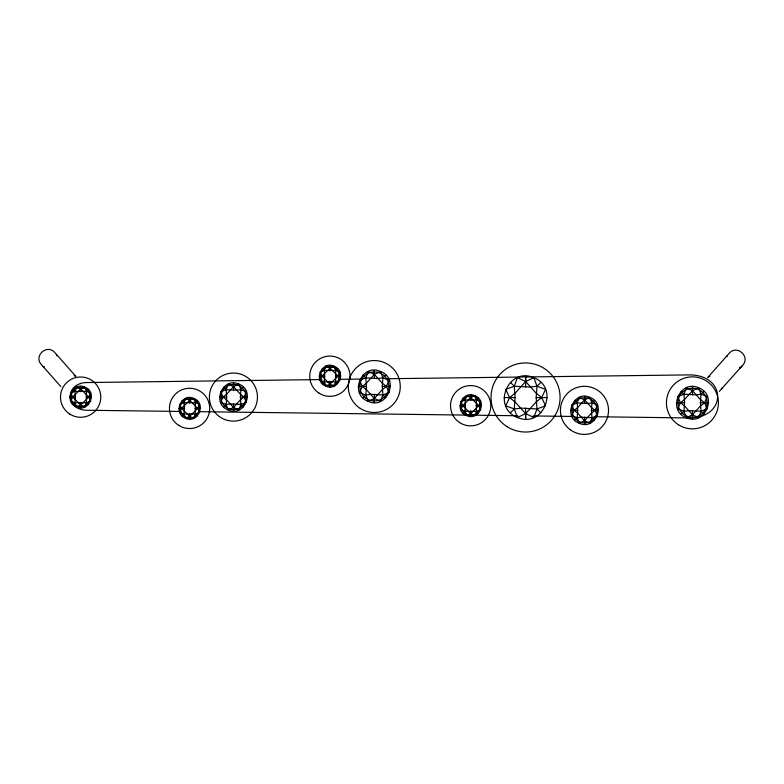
<?xml version="1.0" encoding="UTF-8"?>
<svg xmlns="http://www.w3.org/2000/svg" width="784" height="784" viewBox="0 0 784 784"><rect width="100%" height="100%" fill="white"/><g stroke="black" fill="none" stroke-linecap="round" stroke-linejoin="round"><path stroke-width="1.18" d="M75.44 397.047L75.039 402.721L76.587 406.994C89.16 412.913 97.902 391.824 84.839 387.11C72.255 381.191 63.514 402.27 76.587 406.994L80.703 405.073L88.729 397.047L90.66 392.941L86.387 391.383L75.039 391.383L70.756 392.941L72.687 397.047L80.703 405.073L84.839 406.994L86.387 402.721L86.387 391.383L84.839 387.11L80.713 389.031L72.687 397.047L70.756 401.163L75.039 402.721L86.387 402.721L90.66 401.163L88.729 397.047L80.713 389.031L76.587 387.11L75.039 391.383L75.44 397.047L69.943 397.047M184.397 408.356L183.995 414.021L185.543 418.293C198.117 424.213 206.868 403.123 193.795 398.409C181.212 392.49 172.47 413.58 185.543 418.293L189.659 416.373L197.686 408.356L199.616 404.24L195.343 402.682L183.995 402.682L179.712 404.24L181.653 408.356L189.659 416.373L193.795 418.293L195.343 414.021L195.343 402.682L193.795 398.409L189.669 400.33L181.653 408.356L179.712 412.462L183.995 414.021L195.343 414.021L199.616 412.462L197.686 408.356L189.669 400.33L185.543 398.409L183.995 402.682L184.397 408.356L178.899 408.356M226.674 397.057L226.155 404.426L228.164 409.983C244.51 417.676 255.888 390.265 238.895 384.121C222.548 376.428 211.17 403.848 228.164 409.983L233.524 407.484L240.384 399.889L243.951 397.057L246.47 391.706L240.904 389.687L236.376 390.207L226.155 389.687L220.598 391.706L223.107 397.057L226.674 399.889L233.524 407.484L238.895 409.983L240.904 404.426L240.384 397.057L240.904 389.687L238.895 384.121L233.534 386.63L226.674 394.215L223.107 397.057L220.598 402.408L226.155 404.426L230.682 403.907L240.904 404.426L246.47 402.408L243.951 397.057L240.384 394.215L233.534 386.63L228.164 384.121L226.155 389.687L226.674 397.057L219.53 397.057M324.703 376.144L324.302 381.818L325.85 386.091C338.423 392.01 347.175 370.92 334.102 366.197C321.528 360.277 312.777 381.367 325.85 386.091L329.966 384.17L337.992 376.144L339.923 372.028L335.65 370.479L324.302 370.479L320.019 372.028L321.959 376.144L329.966 384.17L334.102 386.091L335.65 381.818L335.65 370.479L334.102 366.197L329.976 368.127L321.959 376.144L320.019 380.26L324.302 381.818L335.65 381.818L339.923 380.26L337.992 376.144L329.976 368.127L325.85 366.197L324.302 370.479L324.703 376.144L319.206 376.144M366.451 386.434L365.844 394.93L368.166 401.349C387.031 410.228 400.154 378.594 380.544 371.508C361.679 362.639 348.557 394.264 368.166 401.349L374.35 398.458L382.269 389.697L386.385 386.434L389.285 380.26L382.866 377.927L377.633 378.525L365.844 377.927L359.435 380.26L362.326 386.434L366.442 389.697L374.35 398.458L380.544 401.349L382.866 394.93L382.269 386.434L382.866 377.927L380.544 371.508L374.36 374.399L366.442 383.16L362.326 386.434L359.435 392.608L365.844 394.93L371.077 394.332L382.866 394.93L389.285 392.608L386.385 386.434L382.269 383.16L374.36 374.399L368.166 371.508L365.844 377.927L366.451 386.434L358.2 386.434M465.451 405.642L465.049 411.316L466.598 415.589C479.181 421.508 487.922 400.418 474.859 395.704C462.276 389.785 453.534 410.865 466.598 415.589L470.723 413.668L478.75 405.642L480.68 401.535L476.407 399.977L465.049 399.977L460.776 401.535L462.707 405.642L470.723 413.668L474.859 415.589L476.407 411.316L476.407 399.977L474.859 395.704L470.733 397.625L462.707 405.642L460.776 409.758L465.049 411.316L476.407 411.316L480.68 409.758L478.75 405.642L470.733 397.625L466.598 395.704L465.049 399.977L465.451 405.642L459.963 405.642M515.088 397.586L514.284 408.925L517.381 417.48C543.096 428.74 560.021 387.933 533.884 377.692C508.179 366.432 491.254 407.239 517.381 417.48L525.623 413.629L536.187 401.947L541.675 397.586L545.537 389.354L536.981 386.247L530.013 387.041L514.284 386.247L505.729 389.354L509.6 397.586L515.088 401.947L525.623 413.629L533.884 417.48L536.981 408.925L536.178 397.586L536.981 386.247L533.884 377.692L525.643 381.543L515.088 393.225L509.6 397.586L505.729 405.818L514.284 408.925L521.262 408.131L536.981 408.925L545.537 405.818L541.675 397.586L536.187 393.225L525.643 381.543L517.381 377.692L514.284 386.247L515.088 397.586L504.102 397.586M577.72 410.326L577.2 417.696L579.209 423.262C595.566 430.955 606.934 403.535 589.94 397.4C573.594 389.707 562.216 417.117 579.209 423.262L584.57 420.753L591.43 413.168L594.997 410.326L597.516 404.985L591.949 402.966L587.422 403.476L577.2 402.966L571.644 404.985L574.153 410.326L577.72 413.168L584.57 420.753L589.94 423.262L591.949 417.696L591.43 410.326L591.949 402.966L589.94 397.4L584.58 399.909L577.72 407.494L574.153 410.326L571.644 415.677L577.2 417.696L581.738 417.186L591.949 417.696L597.516 415.677L594.997 410.326L591.43 407.494L584.58 399.909L579.209 397.4L577.2 402.966L577.72 410.326L570.576 410.326M684.579 402.751L683.981 411.247L686.304 417.666C705.169 426.545 718.291 394.911 698.681 387.825C679.816 378.956 666.694 410.581 686.304 417.666L692.488 414.775L700.406 406.014L704.522 402.751L707.413 396.577L701.004 394.244L695.771 394.842L683.981 394.244L677.562 396.577L680.463 402.751L684.579 406.014L692.488 414.775L698.681 417.666L701.004 411.247L700.396 402.751L701.004 394.244L698.681 387.825L692.497 390.716L684.579 399.477L680.463 402.751L677.562 408.915L683.981 411.247L689.214 410.649L701.004 411.247L707.413 408.915L704.522 402.751L700.406 399.477L692.497 390.716L686.304 387.825L683.981 394.244L684.579 402.751L676.337 402.751M80.713 405.073L80.713 407.817L80.713 402.319M80.703 389.031L80.713 386.287L80.713 391.775M189.659 400.33L189.669 397.586L189.669 403.074M189.669 416.373L189.669 419.117L189.669 413.629M233.534 407.484L233.534 411.051L233.534 403.907M233.524 386.63L233.534 383.053L233.534 390.197M329.976 384.17L329.976 386.914L329.976 381.416M329.966 368.127L329.976 365.373L329.976 370.871M374.36 398.458L374.36 402.584L374.36 394.342M374.35 374.399L374.36 370.273L374.36 378.525M470.733 413.668L470.733 416.412L470.733 410.914M470.723 397.625L470.733 394.881L470.733 400.369M525.623 381.543L525.633 376.046L525.633 387.041M584.58 420.753L584.58 424.33L584.58 417.186M584.57 399.909L584.58 396.332L584.58 403.476M692.497 414.775L692.488 418.901L692.488 410.659M692.488 390.716L692.488 386.59L692.488 394.842M722.25 387.708L721.829 388.795M56.83 355.72L56.438 354.427M727.287 355.554L727.17 356.446M741.987 366.03C751.591 357.063 736.529 343.421 728.601 353.966L707.589 377.702M740.165 368.088L741.027 367.118L739.626 367.588M742.046 365.971L719.379 391.334M73.088 404.662L75.039 402.721M86.387 391.383L88.327 389.442M182.045 415.961L183.995 414.021M195.343 402.682L197.284 400.742M223.626 406.945L226.155 404.426M240.904 389.687L243.432 387.159M322.351 383.758L324.302 381.818M335.65 370.479L337.59 368.539M362.933 397.841L365.844 394.93M382.866 377.927L385.787 375.017M463.109 413.256L465.049 411.316M476.407 399.977L478.348 398.037M510.394 412.805L514.284 408.925M536.981 386.247L540.872 382.367M574.672 420.224L577.2 417.696M591.949 402.966L594.478 400.438M681.061 414.158L683.981 411.247M701.004 394.244L703.914 391.334M708.354 376.839L709.892 376.457M74.108 375.732L75.646 376.114M44.374 366.863L43.061 366.491M321.891 379.564L88.161 382.523C64.239 381.975 64.239 410.816 88.161 410.267L181.163 411.453M339.021 379.338L362.267 379.044M386.688 378.741L688.999 374.899C727.17 374.576 727.17 418.264 688.999 417.941L594.772 416.735M335.248 376.144L340.746 376.144M382.269 386.434L390.51 386.434M85.985 397.047L91.473 397.047M240.384 397.057L247.528 397.057M536.178 397.586L547.173 397.586M700.396 402.751L708.648 402.751M476.006 405.642L481.494 405.642M194.942 408.356L200.439 408.356M591.43 410.326L598.574 410.326M198.293 411.669L517.695 415.745M533.081 415.941L573.976 416.471M681.061 391.334L683.981 394.244M701.004 411.247L703.914 414.158M574.672 400.438L577.2 402.966M591.949 417.696L594.478 420.224M510.394 382.367L514.284 386.247M536.981 408.925L540.872 412.805M463.109 398.037L465.049 399.977M476.407 411.316L478.348 413.256M362.933 375.017L365.844 377.927M382.866 394.93L385.787 397.841M322.351 368.539L324.302 370.479M335.65 381.818L337.59 383.758M223.626 387.159L226.155 389.687M240.904 404.426L243.432 406.945M182.045 400.742L183.995 402.682M195.343 414.021L197.284 415.961M73.088 389.442L75.039 391.383M86.387 402.721L88.327 404.662M75.744 376.222L55.399 353.241C47.52 342.745 32.448 356.23 41.954 365.246L60.858 386.581M525.633 408.131L525.633 413.619M525.643 413.629L525.633 419.117L525.623 413.629M360.268 408.415A25.99 25.99 0 0 0 400.242 387.727A25.99 25.99 0 0 0 362.335 363.453A25.99 25.99 0 0 0 360.268 408.415M318.951 393.117A20.139 20.139 0 0 0 350.007 377.261A20.139 20.139 0 0 0 320.744 358.288A20.139 20.139 0 0 0 318.951 393.117M459.698 422.615A20.139 20.139 0 0 0 490.764 406.759A20.139 20.139 0 0 0 461.502 387.786A20.139 20.139 0 0 0 459.698 422.615M678.405 424.732A25.99 25.99 0 0 0 718.379 404.044A25.99 25.99 0 0 0 680.473 379.77A25.99 25.99 0 0 0 678.405 424.732M219.324 416.539A24.039 24.039 0 0 0 257.338 399.546A24.039 24.039 0 0 0 223.616 375.124A24.039 24.039 0 0 0 219.324 416.539M178.625 425.3A20.139 20.139 0 0 0 209.691 409.444A20.139 20.139 0 0 0 180.428 390.471A20.139 20.139 0 0 0 178.625 425.3M69.678 414.021A20.139 20.139 0 0 0 100.744 398.164A20.139 20.139 0 0 0 71.481 379.191A20.139 20.139 0 0 0 69.678 414.021M570.37 429.818A24.039 24.039 0 0 0 608.384 412.825A24.039 24.039 0 0 0 574.662 388.403A24.039 24.039 0 0 0 570.37 429.818M507.238 426.78A34.545 34.545 0 0 0 560.06 398.703A34.545 34.545 0 0 0 509.335 366.99A34.545 34.545 0 0 0 507.238 426.78M365.991 398.311A14.533 14.533 0 0 0 388.835 387.737A14.533 14.533 0 0 0 368.245 373.243A14.533 14.533 0 0 0 365.991 398.311M325.125 384.542A9.692 9.692 0 0 0 339.668 376.144A9.692 9.692 0 0 0 325.125 367.755A9.692 9.692 0 0 0 325.125 384.542M465.882 414.04A9.692 9.692 0 0 0 480.416 405.642A9.692 9.692 0 0 0 465.882 397.253A9.692 9.692 0 0 0 465.882 414.04M684.118 414.628A14.533 14.533 0 0 0 706.972 404.054A14.533 14.533 0 0 0 686.382 389.56A14.533 14.533 0 0 0 684.118 414.628M226.272 407.357A12.603 12.603 0 0 0 246.078 398.184A12.603 12.603 0 0 0 228.232 385.62A12.603 12.603 0 0 0 226.272 407.357M184.818 416.745A9.692 9.692 0 0 0 199.361 408.356A9.692 9.692 0 0 0 184.818 399.958A9.692 9.692 0 0 0 184.818 416.745M75.127 404.975A9.692 9.692 0 0 0 90.356 397.919A9.692 9.692 0 0 0 76.636 388.256A9.692 9.692 0 0 0 75.127 404.975M578.278 421.243A12.603 12.603 0 0 0 597.173 410.326A12.603 12.603 0 0 0 578.278 399.419A12.603 12.603 0 0 0 578.278 421.243"/></g></svg>
